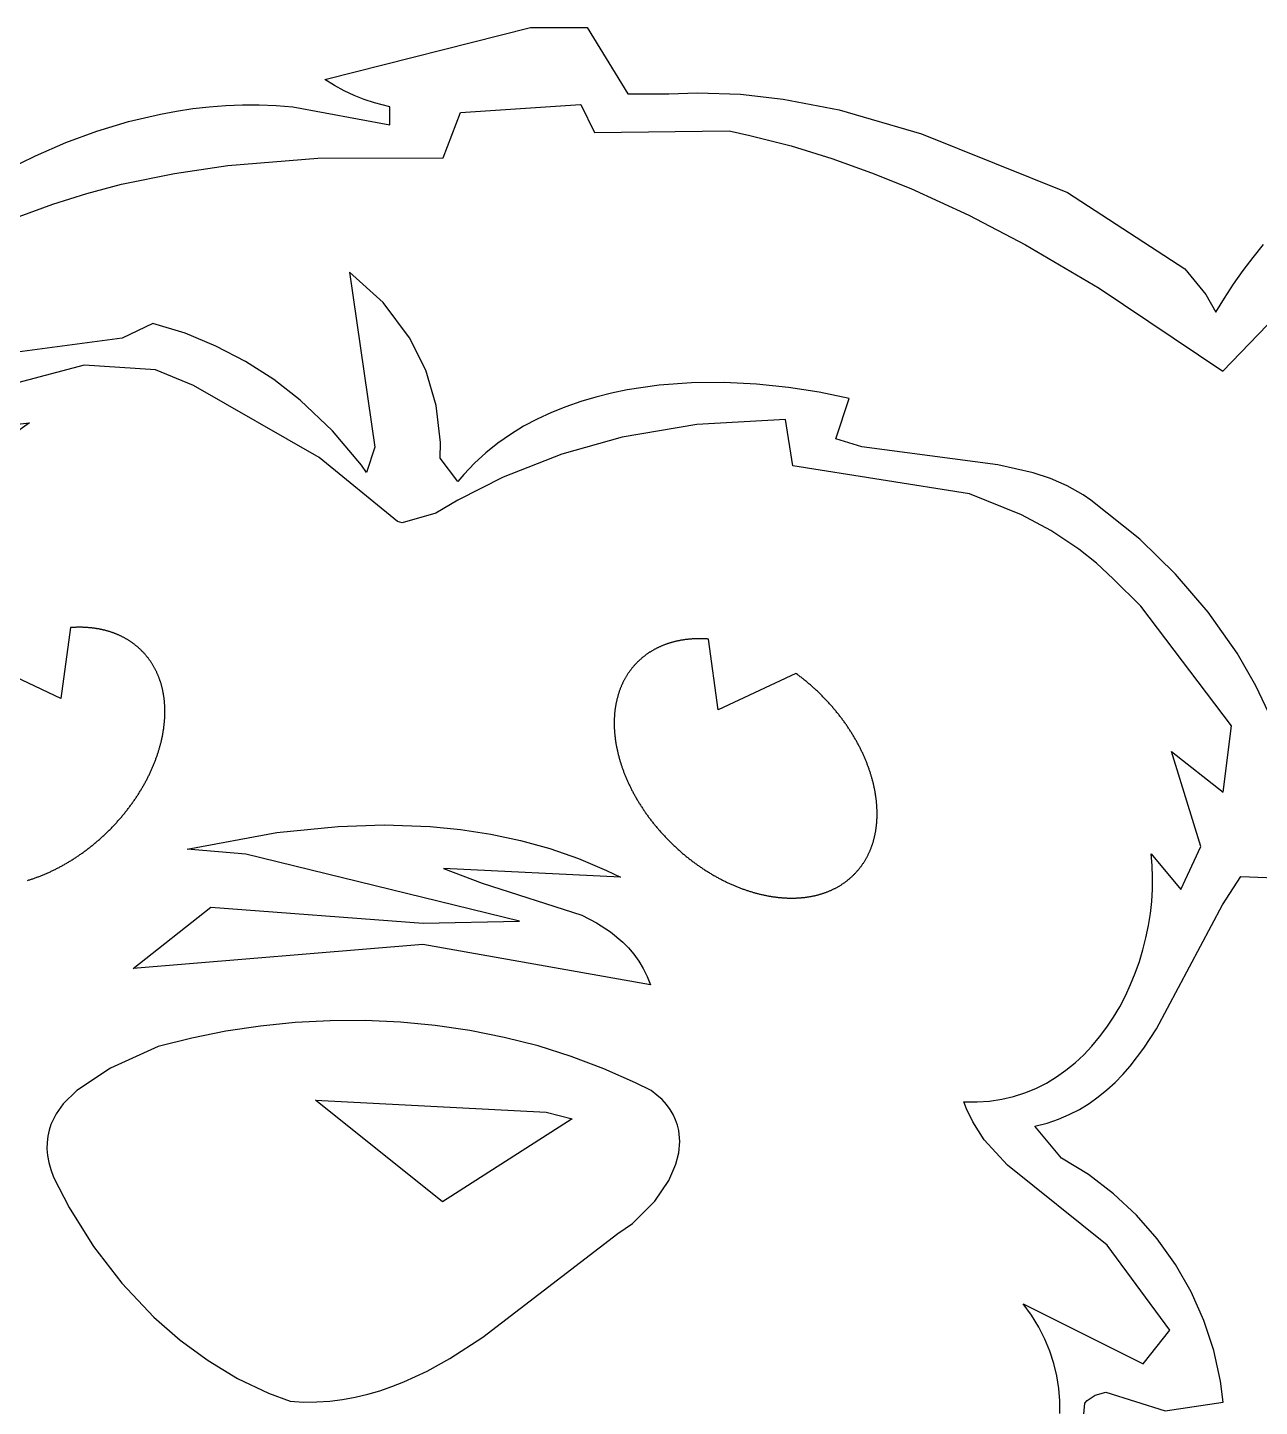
# Model space of a CAD drawing. Extents: x 1245 to 1830, y 1052 to 1456.
# Drawn here: x 1357.7 to 1427.6, y 1378 to 1456.2 of the extents above; entities that cross this region are included whole.
import ezdxf

# ---------------------------------------------------------------- set-up
doc = ezdxf.new("R2010")
doc.units = 0
doc.layers.add('color#3f3f3fff', color=1, linetype='CONTINUOUS')

msp = doc.modelspace()

# ---------------------------------------------------------------- linework, layer by layer
at = {"layer": 'color#3f3f3fff'}
for points in [[(1356.47, 1448.129), (1358.162, 1448.959), (1359.886, 1449.704), (1361.643, 1450.352), (1363.431, 1450.896), (1365.247, 1451.328), (1366.165, 1451.498), (1367.089, 1451.637), (1368.02, 1451.743), (1368.958, 1451.815), (1369.901, 1451.852), (1370.849, 1451.854), (1371.804, 1451.818), (1372.763, 1451.744), (1378.265, 1450.716), (1378.265, 1451.739), (1377.381, 1451.963), (1376.805, 1452.157), (1376.238, 1452.385), (1375.677, 1452.648), (1375.125, 1452.949), (1374.582, 1453.289), (1386.234, 1456.232), (1389.452, 1456.232), (1391.754, 1452.482), (1394.077, 1452.482), (1395.716, 1452.535), (1398.152, 1452.446), (1400.563, 1452.174), (1403.736, 1451.562), (1408.408, 1450.208), (1416.693, 1446.872), (1423.341, 1442.554), (1424.527, 1441.091), (1425.099, 1440.078), (1425.585, 1440.884), (1426.1, 1441.673), (1426.643, 1442.442), (1427.213, 1443.191), (1427.81, 1443.919)], [(1357.239, 1445.505), (1359.142, 1446.211), (1361.079, 1446.82), (1363.046, 1447.34), (1366.041, 1447.961), (1369.075, 1448.409), (1374.175, 1448.824), (1381.281, 1448.849), (1382.261, 1451.412), (1389.073, 1451.866), (1389.093, 1451.862), (1389.867, 1450.28), (1397.499, 1450.375), (1398.68, 1450.118), (1401.015, 1449.517), (1403.316, 1448.807), (1405.582, 1447.997), (1407.814, 1447.094), (1411.1, 1445.582), (1414.313, 1443.903), (1418.485, 1441.45), (1425.491, 1436.74), (1432.059, 1443.541)], [(1428.285, 1416.975), (1427.373, 1418.896), (1426.309, 1420.74), (1424.675, 1423.066), (1422.824, 1425.229), (1420.785, 1427.214), (1418.015, 1429.424), (1417.573, 1429.724), (1416.663, 1430.238), (1415.72, 1430.65), (1414.75, 1430.974), (1412.746, 1431.418), (1405.029, 1432.453), (1403.558, 1432.899), (1404.299, 1435.194), (1402.616, 1435.547), (1400.862, 1435.822), (1399.058, 1436.007), (1397.223, 1436.095), (1395.375, 1436.075), (1393.534, 1435.937), (1392.622, 1435.821), (1391.719, 1435.673), (1390.827, 1435.49), (1389.949, 1435.272), (1389.087, 1435.017), (1388.244, 1434.725), (1387.421, 1434.394), (1386.622, 1434.023), (1385.848, 1433.61), (1385.102, 1433.155), (1384.387, 1432.657), (1383.705, 1432.113), (1383.058, 1431.523), (1382.449, 1430.886), (1382.107, 1430.475), (1381.116, 1431.807), (1381.124, 1432.684), (1380.886, 1434.8), (1380.298, 1436.791), (1379.382, 1438.635), (1377.882, 1440.629), (1375.98, 1442.348), (1377.404, 1432.421), (1376.938, 1430.995), (1376.654, 1431.416), (1375.014, 1433.352), (1373.173, 1435.095), (1371.672, 1436.258), (1370.077, 1437.286), (1368.398, 1438.167), (1366.644, 1438.889), (1364.821, 1439.442), (1363.078, 1438.608), (1353.985, 1437.398)], [(1416.261, 1377.605), (1416.252, 1378.318), (1416.192, 1379.029), (1416.079, 1379.737), (1415.912, 1380.44), (1415.689, 1381.136), (1415.406, 1381.825), (1415.063, 1382.506), (1414.656, 1383.175), (1414.184, 1383.833), (1420.973, 1380.421), (1422.494, 1382.332), (1418.936, 1387.15), (1413.296, 1391.686), (1411.958, 1393.136), (1411.312, 1394.146), (1410.965, 1394.893), (1410.82, 1395.292), (1411.558, 1395.282), (1412.273, 1395.33), (1412.965, 1395.434), (1413.633, 1395.59), (1414.277, 1395.797), (1414.897, 1396.052), (1415.491, 1396.353), (1416.061, 1396.696), (1416.604, 1397.08), (1417.121, 1397.501), (1417.612, 1397.958), (1418.075, 1398.448), (1418.512, 1398.968), (1418.92, 1399.516), (1419.3, 1400.089), (1419.652, 1400.685), (1419.975, 1401.301), (1420.268, 1401.935), (1420.532, 1402.585), (1420.765, 1403.247), (1420.968, 1403.919), (1421.139, 1404.599), (1421.279, 1405.284), (1421.388, 1405.972), (1421.464, 1406.66), (1421.508, 1407.346), (1421.518, 1408.027), (1421.495, 1408.7), (1421.439, 1409.363), (1423.114, 1407.333), (1424.249, 1409.776), (1422.583, 1415.17), (1425.526, 1412.859), (1425.988, 1416.618), (1420.854, 1423.414), (1419.289, 1424.954), (1418.335, 1425.841), (1417.333, 1426.643), (1415.746, 1427.698), (1414.073, 1428.593), (1411.133, 1429.78), (1401.12, 1431.377), (1400.703, 1434.002), (1395.668, 1433.711), (1391.442, 1432.989), (1388.011, 1432.029), (1384.687, 1430.725), (1382.12, 1429.422), (1380.87, 1428.68), (1378.966, 1428.139), (1378.692, 1428.209), (1374.246, 1431.845), (1367.117, 1435.92), (1364.974, 1436.807), (1360.919, 1437.084), (1352.421, 1434.834)], [(1350.783, 1433.013), (1357.818, 1433.817), (1345.789, 1425.178)], [(1357.706, 1407.846), (1357.751, 1407.86), (1357.795, 1407.874), (1357.84, 1407.888), (1357.885, 1407.902), (1357.93, 1407.917), (1357.975, 1407.932), (1358.02, 1407.947), (1358.064, 1407.962), (1358.109, 1407.978), (1358.154, 1407.994), (1358.199, 1408.01), (1358.244, 1408.026), (1358.289, 1408.043), (1358.334, 1408.06), (1358.379, 1408.077), (1358.424, 1408.094), (1358.469, 1408.112), (1358.514, 1408.13), (1358.558, 1408.148), (1358.603, 1408.167), (1358.648, 1408.185), (1358.693, 1408.204), (1358.738, 1408.223), (1358.783, 1408.243), (1358.828, 1408.262), (1358.873, 1408.282), (1358.918, 1408.302), (1358.962, 1408.323), (1359.007, 1408.343), (1359.052, 1408.364), (1359.097, 1408.386), (1359.142, 1408.407), (1359.186, 1408.429), (1359.231, 1408.45), (1359.276, 1408.473), (1359.32, 1408.495), (1359.365, 1408.518), (1359.41, 1408.541), (1359.454, 1408.564), (1359.499, 1408.587), (1359.543, 1408.611), (1359.588, 1408.635), (1359.632, 1408.659), (1359.677, 1408.683), (1359.721, 1408.708), (1359.765, 1408.732), (1359.81, 1408.758), (1359.854, 1408.783), (1359.898, 1408.808), (1359.943, 1408.834), (1359.987, 1408.86), (1360.031, 1408.887), (1360.075, 1408.913), (1360.119, 1408.94), (1360.163, 1408.967), (1360.207, 1408.994), (1360.251, 1409.022), (1360.295, 1409.05), (1360.338, 1409.078), (1360.382, 1409.106), (1360.426, 1409.135), (1360.469, 1409.163), (1360.513, 1409.192), (1360.556, 1409.222), (1360.6, 1409.251), (1360.643, 1409.281), (1360.686, 1409.311), (1360.73, 1409.341), (1360.773, 1409.371), (1360.816, 1409.402), (1360.859, 1409.433), (1360.902, 1409.464), (1360.945, 1409.496), (1360.988, 1409.527), (1361.03, 1409.559), (1361.073, 1409.591), (1361.116, 1409.624), (1361.158, 1409.656), (1361.2, 1409.689), (1361.243, 1409.722), (1361.285, 1409.755), (1361.327, 1409.789), (1361.369, 1409.823), (1361.411, 1409.857), (1361.453, 1409.891), (1361.495, 1409.925), (1361.537, 1409.96), (1361.579, 1409.995), (1361.62, 1410.03), (1361.662, 1410.066), (1361.703, 1410.102), (1361.744, 1410.137), (1361.786, 1410.174), (1361.827, 1410.21), (1361.868, 1410.247), (1361.909, 1410.283), (1361.949, 1410.321), (1361.99, 1410.358), (1362.031, 1410.395), (1362.071, 1410.433), (1362.111, 1410.471), (1362.152, 1410.51), (1362.192, 1410.548), (1362.232, 1410.587), (1362.272, 1410.626), (1362.311, 1410.664), (1362.35, 1410.704), (1362.39, 1410.743), (1362.428, 1410.782), (1362.467, 1410.821), (1362.505, 1410.861), (1362.544, 1410.9), (1362.581, 1410.94), (1362.619, 1410.98), (1362.657, 1411.02), (1362.694, 1411.06), (1362.731, 1411.1), (1362.768, 1411.14), (1362.804, 1411.18), (1362.84, 1411.221), (1362.876, 1411.261), (1362.912, 1411.302), (1362.948, 1411.343), (1362.983, 1411.383), (1363.018, 1411.424), (1363.053, 1411.465), (1363.088, 1411.506), (1363.122, 1411.548), (1363.156, 1411.589), (1363.19, 1411.63), (1363.224, 1411.672), (1363.258, 1411.713), (1363.291, 1411.755), (1363.324, 1411.796), (1363.357, 1411.838), (1363.389, 1411.88), (1363.421, 1411.922), (1363.453, 1411.964), (1363.485, 1412.006), (1363.517, 1412.048), (1363.548, 1412.09), (1363.579, 1412.132), (1363.61, 1412.175), (1363.641, 1412.217), (1363.671, 1412.26), (1363.701, 1412.302), (1363.731, 1412.345), (1363.761, 1412.388), (1363.79, 1412.43), (1363.819, 1412.473), (1363.848, 1412.516), (1363.877, 1412.559), (1363.905, 1412.602), (1363.934, 1412.645), (1363.962, 1412.688), (1363.989, 1412.731), (1364.017, 1412.774), (1364.044, 1412.818), (1364.071, 1412.861), (1364.098, 1412.904), (1364.124, 1412.948), (1364.151, 1412.991), (1364.177, 1413.035), (1364.202, 1413.078), (1364.228, 1413.122), (1364.253, 1413.165), (1364.278, 1413.209), (1364.303, 1413.253), (1364.328, 1413.296), (1364.352, 1413.34), (1364.376, 1413.384), (1364.4, 1413.428), (1364.423, 1413.472), (1364.447, 1413.516), (1364.47, 1413.559), (1364.493, 1413.603), (1364.515, 1413.647), (1364.537, 1413.691), (1364.56, 1413.735), (1364.581, 1413.779), (1364.603, 1413.824), (1364.624, 1413.868), (1364.645, 1413.912), (1364.666, 1413.956), (1364.687, 1414), (1364.707, 1414.044), (1364.727, 1414.088), (1364.747, 1414.133), (1364.767, 1414.177), (1364.786, 1414.221), (1364.805, 1414.265), (1364.824, 1414.31), (1364.842, 1414.354), (1364.861, 1414.398), (1364.879, 1414.442), (1364.897, 1414.487), (1364.914, 1414.531), (1364.932, 1414.575), (1364.949, 1414.619), (1364.965, 1414.664), (1364.982, 1414.708), (1364.998, 1414.752), (1365.014, 1414.796), (1365.03, 1414.841), (1365.046, 1414.885), (1365.061, 1414.929), (1365.076, 1414.973), (1365.091, 1415.017), (1365.105, 1415.062), (1365.12, 1415.106), (1365.134, 1415.15), (1365.147, 1415.194), (1365.161, 1415.238), (1365.174, 1415.282), (1365.187, 1415.326), (1365.2, 1415.37), (1365.212, 1415.415), (1365.225, 1415.459), (1365.237, 1415.503), (1365.248, 1415.546), (1365.26, 1415.59), (1365.271, 1415.634), (1365.282, 1415.678), (1365.292, 1415.722), (1365.303, 1415.766), (1365.313, 1415.81), (1365.323, 1415.853), (1365.332, 1415.897), (1365.342, 1415.941), (1365.351, 1415.984), (1365.36, 1416.028), (1365.368, 1416.071), (1365.377, 1416.115), (1365.385, 1416.158), (1365.392, 1416.202), (1365.4, 1416.245), (1365.407, 1416.289), (1365.414, 1416.332), (1365.421, 1416.375), (1365.427, 1416.418), (1365.434, 1416.461), (1365.44, 1416.504), (1365.445, 1416.547), (1365.451, 1416.59), (1365.456, 1416.633), (1365.461, 1416.676), (1365.465, 1416.719), (1365.47, 1416.761), (1365.474, 1416.804), (1365.478, 1416.847), (1365.481, 1416.889), (1365.484, 1416.932), (1365.488, 1416.974), (1365.49, 1417.016), (1365.493, 1417.058), (1365.495, 1417.101), (1365.497, 1417.143), (1365.499, 1417.185), (1365.5, 1417.227), (1365.501, 1417.268), (1365.502, 1417.31), (1365.503, 1417.352), (1365.503, 1417.393), (1365.503, 1417.435), (1365.503, 1417.476), (1365.502, 1417.518), (1365.502, 1417.559), (1365.501, 1417.6), (1365.499, 1417.641), (1365.498, 1417.682), (1365.496, 1417.723), (1365.494, 1417.764), (1365.492, 1417.805), (1365.489, 1417.846), (1365.486, 1417.886), (1365.483, 1417.926), (1365.479, 1417.967), (1365.476, 1418.007), (1365.472, 1418.047), (1365.467, 1418.087), (1365.463, 1418.127), (1365.458, 1418.167), (1365.453, 1418.207), (1365.448, 1418.246), (1365.442, 1418.286), (1365.436, 1418.325), (1365.43, 1418.365), (1365.423, 1418.404), (1365.417, 1418.443), (1365.41, 1418.482), (1365.402, 1418.521), (1365.395, 1418.559), (1365.387, 1418.598), (1365.379, 1418.636), (1365.37, 1418.675), (1365.362, 1418.713), (1365.353, 1418.751), (1365.344, 1418.789), (1365.334, 1418.827), (1365.324, 1418.865), (1365.314, 1418.902), (1365.304, 1418.94), (1365.293, 1418.977), (1365.282, 1419.014), (1365.271, 1419.051), (1365.26, 1419.088), (1365.248, 1419.125), (1365.236, 1419.162), (1365.223, 1419.198), (1365.211, 1419.235), (1365.198, 1419.271), (1365.185, 1419.307), (1365.171, 1419.343), (1365.158, 1419.379), (1365.144, 1419.414), (1365.129, 1419.45), (1365.115, 1419.485), (1365.1, 1419.52), (1365.085, 1419.555), (1365.069, 1419.59), (1365.054, 1419.625), (1365.038, 1419.66), (1365.021, 1419.694), (1365.005, 1419.728), (1364.988, 1419.762), (1364.971, 1419.796), (1364.954, 1419.83), (1364.936, 1419.864), (1364.918, 1419.897), (1364.9, 1419.931), (1364.881, 1419.964), (1364.862, 1419.997), (1364.843, 1420.03), (1364.824, 1420.062), (1364.804, 1420.095), (1364.784, 1420.127), (1364.764, 1420.159), (1364.743, 1420.191), (1364.722, 1420.223), (1364.701, 1420.254), (1364.68, 1420.286), (1364.658, 1420.317), (1364.636, 1420.348), (1364.614, 1420.379), (1364.591, 1420.409), (1364.568, 1420.44), (1364.545, 1420.47), (1364.522, 1420.5), (1364.498, 1420.53), (1364.474, 1420.56), (1364.449, 1420.59), (1364.425, 1420.619), (1364.4, 1420.648), (1364.375, 1420.677), (1364.349, 1420.706), (1364.323, 1420.734), (1364.297, 1420.763), (1364.271, 1420.791), (1364.244, 1420.819), (1364.22, 1420.843), (1364.197, 1420.867), (1364.173, 1420.891), (1364.148, 1420.915), (1364.124, 1420.939), (1364.099, 1420.962), (1364.075, 1420.985), (1364.05, 1421.008), (1364.025, 1421.031), (1363.999, 1421.053), (1363.974, 1421.076), (1363.949, 1421.098), (1363.923, 1421.119), (1363.897, 1421.141), (1363.871, 1421.162), (1363.845, 1421.183), (1363.819, 1421.204), (1363.792, 1421.225), (1363.766, 1421.246), (1363.739, 1421.266), (1363.712, 1421.286), (1363.685, 1421.306), (1363.658, 1421.325), (1363.63, 1421.345), (1363.603, 1421.364), (1363.575, 1421.383), (1363.548, 1421.402), (1363.52, 1421.42), (1363.492, 1421.438), (1363.463, 1421.456), (1363.435, 1421.474), (1363.407, 1421.492), (1363.378, 1421.509), (1363.349, 1421.526), (1363.32, 1421.543), (1363.291, 1421.56), (1363.262, 1421.577), (1363.233, 1421.593), (1363.203, 1421.609), (1363.174, 1421.625), (1363.144, 1421.641), (1363.114, 1421.656), (1363.084, 1421.671), (1363.054, 1421.686), (1363.024, 1421.701), (1362.994, 1421.716), (1362.963, 1421.73), (1362.932, 1421.744), (1362.902, 1421.758), (1362.871, 1421.772), (1362.84, 1421.786), (1362.809, 1421.799), (1362.778, 1421.812), (1362.746, 1421.825), (1362.715, 1421.838), (1362.683, 1421.85), (1362.651, 1421.862), (1362.62, 1421.874), (1362.588, 1421.886), (1362.556, 1421.898), (1362.524, 1421.909), (1362.491, 1421.92), (1362.459, 1421.931), (1362.426, 1421.942), (1362.394, 1421.952), (1362.361, 1421.963), (1362.328, 1421.973), (1362.295, 1421.983), (1362.262, 1421.992), (1362.229, 1422.002), (1362.196, 1422.011), (1362.162, 1422.02), (1362.129, 1422.029), (1362.095, 1422.037), (1362.062, 1422.046), (1362.028, 1422.054), (1361.994, 1422.062), (1361.96, 1422.07), (1361.926, 1422.077), (1361.892, 1422.085), (1361.857, 1422.092), (1361.823, 1422.099), (1361.788, 1422.105), (1361.754, 1422.112), (1361.719, 1422.118), (1361.684, 1422.124), (1361.649, 1422.13), (1361.615, 1422.136), (1361.579, 1422.141), (1361.544, 1422.146), (1361.509, 1422.151), (1361.474, 1422.156), (1361.438, 1422.161), (1361.403, 1422.165), (1361.367, 1422.169), (1361.332, 1422.173), (1361.296, 1422.177), (1361.26, 1422.18), (1361.224, 1422.184), (1361.188, 1422.187), (1361.152, 1422.19), (1361.116, 1422.193), (1361.08, 1422.195), (1361.043, 1422.197), (1361.007, 1422.199), (1360.971, 1422.201), (1360.934, 1422.203), (1360.897, 1422.204), (1360.861, 1422.206), (1360.824, 1422.207), (1360.787, 1422.208), (1360.75, 1422.208), (1360.713, 1422.209), (1360.676, 1422.209), (1360.639, 1422.209), (1360.602, 1422.209), (1360.565, 1422.208), (1360.527, 1422.208), (1360.49, 1422.207), (1360.453, 1422.206), (1360.415, 1422.205), (1360.378, 1422.203), (1360.34, 1422.202), (1360.302, 1422.2), (1360.264, 1422.198), (1360.227, 1422.195), (1360.189, 1422.193), (1360.151, 1422.19), (1359.609, 1418.168), (1355.198, 1420.242)], [(1417.625, 1377.569), (1417.673, 1378.197), (1417.814, 1378.336), (1418.252, 1378.638), (1418.861, 1378.807), (1422.225, 1377.751), (1425.514, 1378.242), (1425.366, 1379.431), (1424.987, 1381.181), (1424.428, 1382.879), (1423.701, 1384.509), (1422.815, 1386.058), (1421.779, 1387.512), (1420.604, 1388.856), (1419.301, 1390.076), (1417.878, 1391.158), (1416.345, 1392.088), (1414.841, 1393.898), (1415.528, 1394.078), (1416.177, 1394.3), (1416.79, 1394.562), (1417.369, 1394.861), (1417.917, 1395.195), (1418.435, 1395.562), (1418.925, 1395.961), (1419.389, 1396.388), (1419.829, 1396.841), (1420.246, 1397.319), (1421.022, 1398.339), (1421.733, 1399.429), (1425.479, 1406.463), (1426.522, 1408.072), (1432.798, 1407.825)]]:
    msp.add_lwpolyline(points, dxfattribs=at)
for points in [[(1401.287, 1419.593), (1396.876, 1417.518), (1396.334, 1421.541), (1396.296, 1421.544), (1396.258, 1421.546), (1396.22, 1421.548), (1396.183, 1421.55), (1396.145, 1421.552), (1396.107, 1421.554), (1396.07, 1421.555), (1396.032, 1421.557), (1395.995, 1421.558), (1395.957, 1421.558), (1395.92, 1421.559), (1395.883, 1421.559), (1395.846, 1421.56), (1395.809, 1421.56), (1395.771, 1421.559), (1395.735, 1421.559), (1395.698, 1421.558), (1395.661, 1421.557), (1395.624, 1421.556), (1395.587, 1421.555), (1395.551, 1421.554), (1395.514, 1421.552), (1395.478, 1421.55), (1395.441, 1421.548), (1395.405, 1421.546), (1395.369, 1421.543), (1395.333, 1421.54), (1395.297, 1421.538), (1395.261, 1421.534), (1395.225, 1421.531), (1395.189, 1421.528), (1395.153, 1421.524), (1395.117, 1421.52), (1395.082, 1421.516), (1395.046, 1421.511), (1395.011, 1421.507), (1394.976, 1421.502), (1394.94, 1421.497), (1394.905, 1421.492), (1394.87, 1421.486), (1394.835, 1421.481), (1394.8, 1421.475), (1394.766, 1421.469), (1394.731, 1421.462), (1394.696, 1421.456), (1394.662, 1421.449), (1394.628, 1421.442), (1394.593, 1421.435), (1394.559, 1421.428), (1394.525, 1421.42), (1394.491, 1421.413), (1394.457, 1421.405), (1394.423, 1421.396), (1394.39, 1421.388), (1394.356, 1421.379), (1394.323, 1421.371), (1394.289, 1421.362), (1394.256, 1421.352), (1394.223, 1421.343), (1394.19, 1421.333), (1394.157, 1421.323), (1394.124, 1421.313), (1394.091, 1421.303), (1394.059, 1421.292), (1394.026, 1421.282), (1393.994, 1421.271), (1393.961, 1421.26), (1393.929, 1421.248), (1393.897, 1421.237), (1393.865, 1421.225), (1393.833, 1421.213), (1393.802, 1421.201), (1393.77, 1421.188), (1393.739, 1421.176), (1393.707, 1421.163), (1393.676, 1421.15), (1393.645, 1421.136), (1393.614, 1421.123), (1393.583, 1421.109), (1393.552, 1421.095), (1393.522, 1421.081), (1393.491, 1421.067), (1393.461, 1421.052), (1393.431, 1421.037), (1393.401, 1421.022), (1393.371, 1421.007), (1393.341, 1420.991), (1393.311, 1420.976), (1393.281, 1420.96), (1393.252, 1420.944), (1393.223, 1420.927), (1393.194, 1420.911), (1393.165, 1420.894), (1393.136, 1420.877), (1393.107, 1420.86), (1393.078, 1420.843), (1393.05, 1420.825), (1393.021, 1420.807), (1392.993, 1420.789), (1392.965, 1420.771), (1392.937, 1420.752), (1392.91, 1420.733), (1392.882, 1420.714), (1392.854, 1420.695), (1392.827, 1420.676), (1392.8, 1420.656), (1392.773, 1420.637), (1392.746, 1420.616), (1392.719, 1420.596), (1392.693, 1420.576), (1392.666, 1420.555), (1392.64, 1420.534), (1392.614, 1420.513), (1392.588, 1420.492), (1392.562, 1420.47), (1392.536, 1420.448), (1392.511, 1420.426), (1392.485, 1420.404), (1392.46, 1420.382), (1392.435, 1420.359), (1392.41, 1420.336), (1392.385, 1420.313), (1392.361, 1420.289), (1392.337, 1420.266), (1392.312, 1420.242), (1392.288, 1420.218), (1392.264, 1420.194), (1392.241, 1420.169), (1392.214, 1420.141), (1392.188, 1420.113), (1392.161, 1420.085), (1392.136, 1420.056), (1392.11, 1420.028), (1392.085, 1419.999), (1392.06, 1419.97), (1392.035, 1419.94), (1392.011, 1419.911), (1391.987, 1419.881), (1391.963, 1419.851), (1391.94, 1419.821), (1391.917, 1419.791), (1391.894, 1419.76), (1391.871, 1419.729), (1391.849, 1419.699), (1391.827, 1419.668), (1391.805, 1419.636), (1391.784, 1419.605), (1391.763, 1419.573), (1391.742, 1419.542), (1391.721, 1419.51), (1391.701, 1419.478), (1391.681, 1419.445), (1391.661, 1419.413), (1391.642, 1419.38), (1391.623, 1419.347), (1391.604, 1419.314), (1391.585, 1419.281), (1391.567, 1419.248), (1391.549, 1419.215), (1391.531, 1419.181), (1391.514, 1419.147), (1391.497, 1419.113), (1391.48, 1419.079), (1391.463, 1419.045), (1391.447, 1419.01), (1391.431, 1418.976), (1391.415, 1418.941), (1391.4, 1418.906), (1391.385, 1418.871), (1391.37, 1418.836), (1391.355, 1418.8), (1391.341, 1418.765), (1391.327, 1418.729), (1391.313, 1418.693), (1391.3, 1418.657), (1391.287, 1418.621), (1391.274, 1418.585), (1391.261, 1418.549), (1391.249, 1418.512), (1391.237, 1418.476), (1391.225, 1418.439), (1391.214, 1418.402), (1391.203, 1418.365), (1391.192, 1418.328), (1391.181, 1418.29), (1391.171, 1418.253), (1391.161, 1418.215), (1391.151, 1418.178), (1391.141, 1418.14), (1391.132, 1418.102), (1391.123, 1418.064), (1391.114, 1418.025), (1391.106, 1417.987), (1391.098, 1417.949), (1391.09, 1417.91), (1391.082, 1417.871), (1391.075, 1417.832), (1391.068, 1417.793), (1391.061, 1417.754), (1391.055, 1417.715), (1391.049, 1417.676), (1391.043, 1417.637), (1391.037, 1417.597), (1391.032, 1417.557), (1391.027, 1417.518), (1391.022, 1417.478), (1391.017, 1417.438), (1391.013, 1417.398), (1391.009, 1417.358), (1391.005, 1417.317), (1391.002, 1417.277), (1390.999, 1417.237), (1390.996, 1417.196), (1390.993, 1417.156), (1390.991, 1417.115), (1390.989, 1417.074), (1390.987, 1417.033), (1390.985, 1416.992), (1390.984, 1416.951), (1390.983, 1416.91), (1390.982, 1416.868), (1390.982, 1416.827), (1390.982, 1416.786), (1390.982, 1416.744), (1390.982, 1416.703), (1390.983, 1416.661), (1390.984, 1416.619), (1390.985, 1416.577), (1390.986, 1416.535), (1390.988, 1416.493), (1390.99, 1416.451), (1390.992, 1416.409), (1390.995, 1416.367), (1390.997, 1416.325), (1391, 1416.282), (1391.004, 1416.24), (1391.007, 1416.197), (1391.011, 1416.155), (1391.015, 1416.112), (1391.019, 1416.069), (1391.024, 1416.027), (1391.029, 1415.984), (1391.034, 1415.941), (1391.04, 1415.898), (1391.045, 1415.855), (1391.051, 1415.812), (1391.057, 1415.769), (1391.064, 1415.726), (1391.071, 1415.682), (1391.078, 1415.639), (1391.085, 1415.596), (1391.092, 1415.552), (1391.1, 1415.509), (1391.108, 1415.466), (1391.117, 1415.422), (1391.125, 1415.379), (1391.134, 1415.335), (1391.143, 1415.291), (1391.152, 1415.248), (1391.162, 1415.204), (1391.172, 1415.16), (1391.182, 1415.117), (1391.192, 1415.073), (1391.203, 1415.029), (1391.214, 1414.985), (1391.225, 1414.941), (1391.237, 1414.897), (1391.248, 1414.853), (1391.26, 1414.809), (1391.272, 1414.765), (1391.285, 1414.721), (1391.298, 1414.677), (1391.311, 1414.633), (1391.324, 1414.589), (1391.337, 1414.545), (1391.351, 1414.501), (1391.365, 1414.456), (1391.379, 1414.412), (1391.394, 1414.368), (1391.409, 1414.324), (1391.424, 1414.28), (1391.439, 1414.235), (1391.455, 1414.191), (1391.47, 1414.147), (1391.486, 1414.103), (1391.503, 1414.058), (1391.519, 1414.014), (1391.536, 1413.97), (1391.553, 1413.926), (1391.571, 1413.881), (1391.588, 1413.837), (1391.606, 1413.793), (1391.624, 1413.749), (1391.642, 1413.704), (1391.661, 1413.66), (1391.68, 1413.616), (1391.699, 1413.572), (1391.718, 1413.527), (1391.738, 1413.483), (1391.758, 1413.439), (1391.778, 1413.395), (1391.798, 1413.351), (1391.819, 1413.307), (1391.839, 1413.262), (1391.861, 1413.218), (1391.882, 1413.174), (1391.903, 1413.13), (1391.925, 1413.086), (1391.947, 1413.042), (1391.97, 1412.998), (1391.992, 1412.954), (1392.015, 1412.91), (1392.038, 1412.866), (1392.062, 1412.822), (1392.085, 1412.778), (1392.109, 1412.735), (1392.133, 1412.691), (1392.157, 1412.647), (1392.182, 1412.603), (1392.207, 1412.56), (1392.232, 1412.516), (1392.257, 1412.472), (1392.282, 1412.429), (1392.308, 1412.385), (1392.334, 1412.342), (1392.361, 1412.298), (1392.387, 1412.255), (1392.414, 1412.212), (1392.441, 1412.168), (1392.468, 1412.125), (1392.496, 1412.082), (1392.523, 1412.039), (1392.551, 1411.996), (1392.579, 1411.953), (1392.608, 1411.91), (1392.637, 1411.867), (1392.666, 1411.824), (1392.695, 1411.781), (1392.724, 1411.738), (1392.754, 1411.696), (1392.784, 1411.653), (1392.814, 1411.61), (1392.844, 1411.568), (1392.875, 1411.525), (1392.906, 1411.483), (1392.937, 1411.441), (1392.968, 1411.399), (1393, 1411.357), (1393.031, 1411.314), (1393.064, 1411.272), (1393.096, 1411.231), (1393.128, 1411.189), (1393.161, 1411.147), (1393.194, 1411.105), (1393.227, 1411.064), (1393.261, 1411.022), (1393.294, 1410.981), (1393.328, 1410.939), (1393.363, 1410.898), (1393.397, 1410.857), (1393.432, 1410.816), (1393.467, 1410.775), (1393.502, 1410.734), (1393.537, 1410.693), (1393.573, 1410.653), (1393.608, 1410.612), (1393.644, 1410.571), (1393.681, 1410.531), (1393.717, 1410.491), (1393.754, 1410.451), (1393.791, 1410.41), (1393.828, 1410.37), (1393.866, 1410.33), (1393.903, 1410.291), (1393.941, 1410.251), (1393.979, 1410.211), (1394.018, 1410.172), (1394.056, 1410.133), (1394.095, 1410.093), (1394.134, 1410.054), (1394.174, 1410.015), (1394.213, 1409.976), (1394.253, 1409.937), (1394.293, 1409.899), (1394.333, 1409.86), (1394.373, 1409.822), (1394.414, 1409.784), (1394.454, 1409.746), (1394.495, 1409.709), (1394.536, 1409.671), (1394.576, 1409.634), (1394.617, 1409.597), (1394.658, 1409.561), (1394.699, 1409.524), (1394.741, 1409.488), (1394.782, 1409.452), (1394.823, 1409.417), (1394.865, 1409.381), (1394.906, 1409.346), (1394.948, 1409.311), (1394.99, 1409.276), (1395.032, 1409.242), (1395.073, 1409.207), (1395.115, 1409.173), (1395.158, 1409.14), (1395.2, 1409.106), (1395.242, 1409.073), (1395.284, 1409.04), (1395.327, 1409.007), (1395.369, 1408.974), (1395.412, 1408.942), (1395.455, 1408.91), (1395.497, 1408.878), (1395.54, 1408.846), (1395.583, 1408.815), (1395.626, 1408.784), (1395.669, 1408.753), (1395.712, 1408.722), (1395.755, 1408.692), (1395.798, 1408.661), (1395.842, 1408.631), (1395.885, 1408.602), (1395.929, 1408.572), (1395.972, 1408.543), (1396.016, 1408.514), (1396.059, 1408.485), (1396.103, 1408.457), (1396.147, 1408.428), (1396.19, 1408.4), (1396.234, 1408.373), (1396.278, 1408.345), (1396.322, 1408.318), (1396.366, 1408.291), (1396.41, 1408.264), (1396.454, 1408.237), (1396.498, 1408.211), (1396.542, 1408.185), (1396.586, 1408.159), (1396.631, 1408.134), (1396.675, 1408.108), (1396.719, 1408.083), (1396.764, 1408.058), (1396.808, 1408.034), (1396.853, 1408.009), (1396.897, 1407.985), (1396.942, 1407.961), (1396.986, 1407.938), (1397.031, 1407.914), (1397.075, 1407.891), (1397.12, 1407.868), (1397.164, 1407.846), (1397.209, 1407.823), (1397.254, 1407.801), (1397.299, 1407.779), (1397.343, 1407.758), (1397.388, 1407.736), (1397.433, 1407.715), (1397.478, 1407.694), (1397.522, 1407.673), (1397.567, 1407.653), (1397.612, 1407.633), (1397.657, 1407.613), (1397.702, 1407.593), (1397.747, 1407.574), (1397.792, 1407.555), (1397.837, 1407.536), (1397.881, 1407.517), (1397.926, 1407.499), (1397.971, 1407.481), (1398.016, 1407.463), (1398.061, 1407.445), (1398.106, 1407.428), (1398.151, 1407.411), (1398.196, 1407.394), (1398.241, 1407.377), (1398.286, 1407.361), (1398.331, 1407.344), (1398.376, 1407.329), (1398.42, 1407.313), (1398.465, 1407.298), (1398.51, 1407.282), (1398.555, 1407.267), (1398.6, 1407.253), (1398.645, 1407.238), (1398.689, 1407.224), (1398.734, 1407.211), (1398.779, 1407.197), (1398.824, 1407.184), (1398.868, 1407.17), (1398.913, 1407.158), (1398.958, 1407.145), (1399.003, 1407.133), (1399.047, 1407.121), (1399.092, 1407.109), (1399.136, 1407.097), (1399.181, 1407.086), (1399.225, 1407.075), (1399.27, 1407.064), (1399.314, 1407.053), (1399.359, 1407.043), (1399.403, 1407.033), (1399.447, 1407.023), (1399.492, 1407.014), (1399.536, 1407.005), (1399.58, 1406.996), (1399.624, 1406.987), (1399.668, 1406.978), (1399.713, 1406.97), (1399.757, 1406.962), (1399.801, 1406.955), (1399.845, 1406.947), (1399.888, 1406.94), (1399.932, 1406.933), (1399.976, 1406.926), (1400.02, 1406.92), (1400.063, 1406.914), (1400.107, 1406.908), (1400.151, 1406.902), (1400.194, 1406.897), (1400.238, 1406.892), (1400.281, 1406.887), (1400.324, 1406.882), (1400.367, 1406.878), (1400.411, 1406.874), (1400.454, 1406.87), (1400.497, 1406.867), (1400.54, 1406.863), (1400.583, 1406.86), (1400.625, 1406.858), (1400.668, 1406.855), (1400.711, 1406.853), (1400.754, 1406.851), (1400.796, 1406.849), (1400.838, 1406.848), (1400.881, 1406.847), (1400.923, 1406.846), (1400.965, 1406.845), (1401.007, 1406.845), (1401.05, 1406.845), (1401.091, 1406.845), (1401.133, 1406.845), (1401.175, 1406.846), (1401.217, 1406.847), (1401.258, 1406.848), (1401.3, 1406.85), (1401.341, 1406.851), (1401.383, 1406.853), (1401.424, 1406.856), (1401.465, 1406.858), (1401.506, 1406.861), (1401.547, 1406.864), (1401.588, 1406.868), (1401.628, 1406.871), (1401.669, 1406.875), (1401.71, 1406.879), (1401.75, 1406.884), (1401.79, 1406.888), (1401.83, 1406.893), (1401.871, 1406.899), (1401.91, 1406.904), (1401.95, 1406.91), (1401.99, 1406.916), (1402.03, 1406.922), (1402.069, 1406.929), (1402.109, 1406.936), (1402.148, 1406.943), (1402.187, 1406.95), (1402.226, 1406.958), (1402.265, 1406.966), (1402.304, 1406.974), (1402.342, 1406.983), (1402.381, 1406.991), (1402.419, 1407), (1402.458, 1407.01), (1402.496, 1407.019), (1402.534, 1407.029), (1402.572, 1407.039), (1402.609, 1407.05), (1402.647, 1407.06), (1402.684, 1407.071), (1402.722, 1407.082), (1402.759, 1407.094), (1402.796, 1407.106), (1402.833, 1407.118), (1402.87, 1407.13), (1402.906, 1407.143), (1402.943, 1407.155), (1402.979, 1407.169), (1403.015, 1407.182), (1403.051, 1407.196), (1403.087, 1407.21), (1403.123, 1407.224), (1403.158, 1407.238), (1403.194, 1407.253), (1403.229, 1407.268), (1403.264, 1407.284), (1403.299, 1407.299), (1403.334, 1407.315), (1403.369, 1407.331), (1403.403, 1407.348), (1403.437, 1407.364), (1403.471, 1407.381), (1403.505, 1407.399), (1403.539, 1407.416), (1403.573, 1407.434), (1403.606, 1407.452), (1403.64, 1407.471), (1403.673, 1407.489), (1403.706, 1407.508), (1403.738, 1407.527), (1403.771, 1407.547), (1403.803, 1407.567), (1403.836, 1407.587), (1403.868, 1407.607), (1403.9, 1407.628), (1403.931, 1407.649), (1403.963, 1407.67), (1403.994, 1407.691), (1404.025, 1407.713), (1404.056, 1407.735), (1404.087, 1407.757), (1404.117, 1407.78), (1404.148, 1407.803), (1404.178, 1407.826), (1404.208, 1407.85), (1404.238, 1407.873), (1404.267, 1407.897), (1404.297, 1407.922), (1404.326, 1407.946), (1404.355, 1407.971), (1404.384, 1407.996), (1404.412, 1408.022), (1404.441, 1408.047), (1404.469, 1408.073), (1404.497, 1408.1), (1404.525, 1408.126), (1404.552, 1408.153), (1404.58, 1408.18), (1404.607, 1408.208), (1404.634, 1408.235), (1404.66, 1408.263), (1404.687, 1408.291), (1404.713, 1408.32), (1404.739, 1408.348), (1404.764, 1408.377), (1404.789, 1408.406), (1404.814, 1408.435), (1404.839, 1408.465), (1404.863, 1408.494), (1404.887, 1408.524), (1404.911, 1408.554), (1404.935, 1408.584), (1404.958, 1408.614), (1404.981, 1408.645), (1405.003, 1408.675), (1405.025, 1408.706), (1405.048, 1408.737), (1405.069, 1408.768), (1405.091, 1408.8), (1405.112, 1408.831), (1405.133, 1408.863), (1405.153, 1408.895), (1405.173, 1408.927), (1405.193, 1408.96), (1405.213, 1408.992), (1405.233, 1409.025), (1405.252, 1409.057), (1405.271, 1409.09), (1405.289, 1409.124), (1405.307, 1409.157), (1405.325, 1409.19), (1405.343, 1409.224), (1405.36, 1409.258), (1405.378, 1409.292), (1405.394, 1409.326), (1405.411, 1409.36), (1405.427, 1409.395), (1405.443, 1409.429), (1405.459, 1409.464), (1405.474, 1409.499), (1405.49, 1409.534), (1405.504, 1409.569), (1405.519, 1409.604), (1405.533, 1409.64), (1405.547, 1409.676), (1405.561, 1409.711), (1405.574, 1409.747), (1405.588, 1409.783), (1405.6, 1409.82), (1405.613, 1409.856), (1405.625, 1409.893), (1405.637, 1409.929), (1405.649, 1409.966), (1405.661, 1410.003), (1405.672, 1410.04), (1405.683, 1410.077), (1405.693, 1410.115), (1405.704, 1410.152), (1405.714, 1410.19), (1405.724, 1410.227), (1405.733, 1410.265), (1405.742, 1410.303), (1405.751, 1410.341), (1405.76, 1410.379), (1405.768, 1410.418), (1405.776, 1410.456), (1405.784, 1410.495), (1405.792, 1410.534), (1405.799, 1410.572), (1405.806, 1410.611), (1405.813, 1410.65), (1405.819, 1410.69), (1405.826, 1410.729), (1405.832, 1410.768), (1405.837, 1410.808), (1405.843, 1410.847), (1405.848, 1410.887), (1405.852, 1410.927), (1405.857, 1410.967), (1405.861, 1411.007), (1405.865, 1411.047), (1405.869, 1411.087), (1405.872, 1411.128), (1405.876, 1411.168), (1405.879, 1411.209), (1405.881, 1411.249), (1405.884, 1411.29), (1405.886, 1411.331), (1405.887, 1411.372), (1405.889, 1411.413), (1405.89, 1411.454), (1405.891, 1411.495), (1405.892, 1411.536), (1405.892, 1411.578), (1405.893, 1411.619), (1405.893, 1411.661), (1405.892, 1411.702), (1405.892, 1411.744), (1405.891, 1411.786), (1405.89, 1411.828), (1405.888, 1411.869), (1405.886, 1411.912), (1405.885, 1411.954), (1405.882, 1411.996), (1405.88, 1412.038), (1405.877, 1412.08), (1405.874, 1412.123), (1405.871, 1412.165), (1405.867, 1412.208), (1405.863, 1412.25), (1405.859, 1412.293), (1405.855, 1412.335), (1405.85, 1412.378), (1405.845, 1412.421), (1405.84, 1412.464), (1405.835, 1412.507), (1405.829, 1412.55), (1405.823, 1412.593), (1405.817, 1412.636), (1405.81, 1412.679), (1405.804, 1412.722), (1405.797, 1412.766), (1405.789, 1412.809), (1405.782, 1412.852), (1405.774, 1412.896), (1405.766, 1412.939), (1405.758, 1412.983), (1405.749, 1413.026), (1405.74, 1413.07), (1405.731, 1413.113), (1405.722, 1413.157), (1405.712, 1413.201), (1405.702, 1413.245), (1405.692, 1413.288), (1405.682, 1413.332), (1405.671, 1413.376), (1405.66, 1413.42), (1405.649, 1413.464), (1405.638, 1413.508), (1405.626, 1413.552), (1405.614, 1413.596), (1405.602, 1413.64), (1405.589, 1413.684), (1405.577, 1413.728), (1405.564, 1413.772), (1405.55, 1413.816), (1405.537, 1413.86), (1405.523, 1413.904), (1405.509, 1413.948), (1405.495, 1413.992), (1405.48, 1414.037), (1405.466, 1414.081), (1405.451, 1414.125), (1405.435, 1414.169), (1405.42, 1414.214), (1405.404, 1414.258), (1405.388, 1414.302), (1405.372, 1414.346), (1405.355, 1414.391), (1405.338, 1414.435), (1405.321, 1414.479), (1405.304, 1414.523), (1405.286, 1414.568), (1405.268, 1414.612), (1405.25, 1414.656), (1405.232, 1414.7), (1405.213, 1414.745), (1405.195, 1414.789), (1405.176, 1414.833), (1405.156, 1414.877), (1405.137, 1414.922), (1405.117, 1414.966), (1405.097, 1415.01), (1405.076, 1415.054), (1405.056, 1415.098), (1405.035, 1415.142), (1405.014, 1415.186), (1404.992, 1415.231), (1404.971, 1415.275), (1404.949, 1415.319), (1404.927, 1415.363), (1404.905, 1415.407), (1404.882, 1415.451), (1404.859, 1415.495), (1404.836, 1415.539), (1404.813, 1415.583), (1404.789, 1415.626), (1404.765, 1415.67), (1404.741, 1415.714), (1404.717, 1415.758), (1404.693, 1415.802), (1404.668, 1415.845), (1404.643, 1415.889), (1404.617, 1415.932), (1404.592, 1415.976), (1404.566, 1416.02), (1404.54, 1416.063), (1404.514, 1416.106), (1404.487, 1416.15), (1404.461, 1416.193), (1404.434, 1416.237), (1404.406, 1416.28), (1404.379, 1416.323), (1404.351, 1416.366), (1404.323, 1416.409), (1404.295, 1416.452), (1404.266, 1416.495), (1404.238, 1416.538), (1404.209, 1416.581), (1404.18, 1416.624), (1404.15, 1416.667), (1404.121, 1416.709), (1404.091, 1416.752), (1404.061, 1416.794), (1404.03, 1416.837), (1404, 1416.879), (1403.969, 1416.922), (1403.938, 1416.964), (1403.906, 1417.006), (1403.875, 1417.048), (1403.843, 1417.09), (1403.811, 1417.132), (1403.779, 1417.174), (1403.746, 1417.216), (1403.713, 1417.258), (1403.68, 1417.299), (1403.647, 1417.341), (1403.614, 1417.383), (1403.58, 1417.424), (1403.546, 1417.465), (1403.512, 1417.507), (1403.477, 1417.548), (1403.443, 1417.589), (1403.408, 1417.63), (1403.373, 1417.671), (1403.337, 1417.711), (1403.302, 1417.752), (1403.266, 1417.793), (1403.23, 1417.833), (1403.194, 1417.874), (1403.157, 1417.914), (1403.12, 1417.954), (1403.083, 1417.994), (1403.046, 1418.034), (1403.009, 1418.074), (1402.971, 1418.114), (1402.933, 1418.154), (1402.895, 1418.193), (1402.857, 1418.233), (1402.818, 1418.272), (1402.779, 1418.311), (1402.74, 1418.351), (1402.701, 1418.39), (1402.661, 1418.429), (1402.621, 1418.467), (1402.581, 1418.506), (1402.542, 1418.543), (1402.503, 1418.581), (1402.464, 1418.618), (1402.425, 1418.654), (1402.385, 1418.691), (1402.346, 1418.727), (1402.306, 1418.763), (1402.266, 1418.799), (1402.227, 1418.835), (1402.187, 1418.87), (1402.147, 1418.905), (1402.107, 1418.94), (1402.066, 1418.975), (1402.026, 1419.01), (1401.986, 1419.044), (1401.945, 1419.078), (1401.905, 1419.112), (1401.864, 1419.146), (1401.823, 1419.179), (1401.783, 1419.212), (1401.742, 1419.245), (1401.701, 1419.278), (1401.66, 1419.31), (1401.619, 1419.343), (1401.577, 1419.375), (1401.536, 1419.407), (1401.495, 1419.438), (1401.453, 1419.47), (1401.412, 1419.501), (1401.37, 1419.532), (1401.328, 1419.562), (1401.287, 1419.593)], [(1380.131, 1404.212), (1363.699, 1402.844), (1368.117, 1406.34), (1380.156, 1405.425), (1385.617, 1405.533), (1370.098, 1409.338), (1366.767, 1409.618), (1371.855, 1410.565), (1375.324, 1410.915), (1377.938, 1410.997), (1380.544, 1410.904), (1382.269, 1410.735), (1383.978, 1410.476), (1385.665, 1410.119), (1387.327, 1409.659), (1388.958, 1409.092), (1390.553, 1408.411), (1391.335, 1408.026), (1381.302, 1408.531), (1383.504, 1407.697), (1389.139, 1405.873), (1389.984, 1405.442), (1390.769, 1404.938), (1391.479, 1404.347), (1391.803, 1404.015), (1392.103, 1403.656), (1392.378, 1403.269), (1392.627, 1402.852), (1392.848, 1402.403), (1393.039, 1401.92), (1380.131, 1404.212)], [(1365.127, 1398.431), (1362.42, 1397.188), (1360.508, 1395.93), (1359.742, 1395.17), (1359.338, 1394.607), (1359.038, 1393.997), (1358.932, 1393.673), (1358.858, 1393.336), (1358.818, 1392.986), (1358.813, 1392.622), (1358.847, 1392.244), (1358.92, 1391.851), (1359.036, 1391.444), (1359.195, 1391.022), (1360.071, 1389.297), (1361.453, 1387.079), (1363.063, 1384.992), (1364.88, 1383.075), (1366.368, 1381.774), (1367.954, 1380.609), (1369.629, 1379.597), (1371.386, 1378.755), (1372.598, 1378.296), (1373.364, 1378.255), (1374.116, 1378.26), (1374.856, 1378.309), (1375.584, 1378.399), (1376.299, 1378.528), (1377.004, 1378.695), (1377.697, 1378.897), (1378.381, 1379.131), (1379.054, 1379.396), (1380.373, 1380.01), (1381.659, 1380.72), (1383.532, 1381.93), (1391.192, 1387.808), (1392.024, 1388.393), (1393.283, 1389.643), (1394.073, 1390.817), (1394.478, 1391.755), (1394.639, 1392.392), (1394.698, 1393.029), (1394.645, 1393.658), (1394.572, 1393.967), (1394.468, 1394.27), (1394.329, 1394.567), (1394.155, 1394.857), (1393.945, 1395.139), (1393.697, 1395.412), (1393.409, 1395.674), (1393.08, 1395.924), (1392.199, 1396.365), (1390.398, 1397.168), (1388.552, 1397.864), (1386.667, 1398.456), (1384.748, 1398.945), (1382.802, 1399.331), (1380.836, 1399.617), (1378.856, 1399.804), (1376.868, 1399.892), (1374.878, 1399.884), (1372.893, 1399.78), (1370.919, 1399.581), (1368.963, 1399.289), (1367.03, 1398.905), (1365.127, 1398.431)], [(1374.049, 1395.372), (1387.131, 1394.707), (1388.604, 1394.32), (1381.252, 1389.604), (1374.049, 1395.372)]]:
    msp.add_lwpolyline(points, close=True, dxfattribs=at)

doc.saveas('drawing.dxf')
